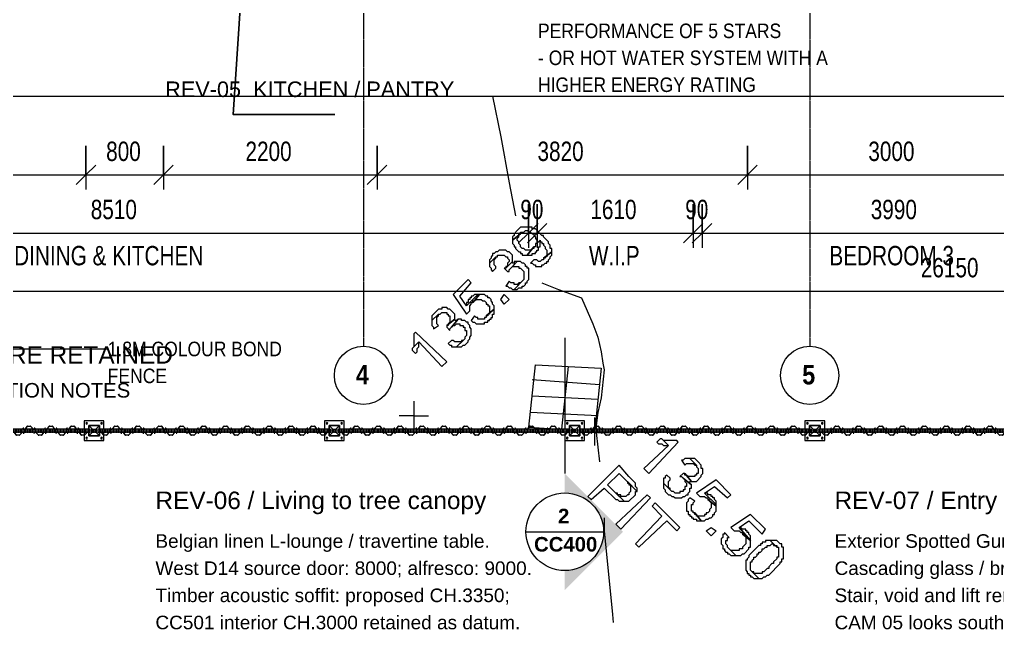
# Model space of a CAD drawing. Header units: millimetres. Extents: x -1971 to 39113, y -25802 to 13528.
# Drawn here: x 13599 to 23679, y -12242 to -5951 of the extents above; entities that cross this region are included whole.
import ezdxf

# ---------------------------------------------------------------- set-up
doc = ezdxf.new("R2010")
doc.units = ezdxf.units.MM
doc.linetypes.add('Boundary', pattern=[16, 10, -3, 0, -3])
doc.linetypes.add('Grid Line', pattern=[22.225, 12.7, -3.175, 3.175, -3.175])
for name, color, linetype, lineweight in [('2 Hoop survey', 8, 'Continuous', 9), ('A-ANNO-DIMS', 211, 'Continuous', 9), ('A-ANNO-DIMS-100', 211, 'Continuous', 9), ('A-FLOR-HRAL', 11, 'Continuous', 9), ('C-BLDG-PADS', 91, 'Continuous', 9), ('C-PROP-LINE', 91, 'Boundary', 70), ('G-ANNO-SYMB', 111, 'Continuous', 9), ('G-ANNO-TEXT', 231, 'Continuous', 9), ('S-GRID', 1, 'Continuous', 9), ('S-GRID-IDEN', 1, 'Continuous', 9), ('默认', 18, 'Continuous', 9)]:
    doc.layers.add(name, color=color, linetype=linetype, lineweight=lineweight)
doc.layers.add('ID_REVISION_MARKUP', color=7, linetype='Continuous', lineweight=25, true_color=0xc83228)
doc.styles.add('Arial_B', font='arialbd.ttf', dxfattribs={"height": 150})
doc.styles.add('Avenir', font='', dxfattribs={"width": 0.9, "height": 150})
doc.styles.add('Avenir_1', font='', dxfattribs={"width": 0.8, "height": 200})
doc.styles.add('Avenir_B', font='', dxfattribs={"width": 0.9, "height": 200})
doc.styles.add('ID_SANS', font='Arial.ttf')
doc.styles.get('Avenir').set_extended_font_data('Avenir')
doc.styles.get('Avenir_1').set_extended_font_data('Avenir')
doc.styles.get('Avenir_B').set_extended_font_data('Avenir', bold=True)
doc.dimstyles.new('OJID-2_0mm_Diagonal_Tick', dxfattribs={"dimscale": 304.8, "dimtxt": 282.499429, "dimasz": 0.656168, "dimexe": 0.492126, "dimexo": 0.0625, "dimgap": 0.164042, "dimtad": 1, "dimdsep": 46, "dimtxsty": 'Avenir_1', "dimblk1": 'OBLIQUE', "dimblk2": 'OBLIQUE', "dimsah": 1, "dimcen": 0.09, "dimdle": 0.492126, "dimazin": 3, "dimtfac": 1, "dimtdec": 4, "dimtix": 1, "dimtmove": 0, "dimatfit": 3, "dimfxl": 0.984252, "dimfxlon": 1, "dimtvp": 1, "dimtolj": 1, "dimarcsym": 2})

# ---------------------------------------------------------------- blocks, each defined once
blk = doc.blocks.new('2 Hoop survey-1260670-Ground Floor')
at = {"layer": '默认', "color": 9}
for p, q in [((67685, 658), (67617, 14)), ((68024, 641), (67962, 43)), ((68007, 471), (67312, 522)), ((67990, 319), (67312, 353)), ((66093, 302), (66093, 13)), ((66093, 150), (65941, 150)), ((66093, 150), (66246, 150)), ((67990, 150), (67296, 184)), ((67956, 133), (67956, 37)), ((67334, 27), (67279, 31)), ((67489, 15), (67335, 27)), ((67518, 13), (67490, 15)), ((67956, 35), (67956, 13)), ((67962, 43), (67959, 13)), ((67973, 43), (67973, 13)), ((67956, -20), (67852, -20)), ((67956, -20), (67942, -19)), ((67956, -19), (67956, -155)), ((67956, -20), (68108, -20)), ((67973, -20), (68007, -324))]:
    blk.add_line(p, q, dxfattribs=at)
at = {"layer": '默认', "color": 9, "flags": 128}
for points in [[(66904, 3447), (66991, 3028), (67075, 2554), (67143, 2215)], [(67414, 1521), (67583, 1453), (67820, 1369), (67939, 1098), (67990, 962), (68024, 810), (68041, 692), (68057, 624), (68024, 336), (67990, 184), (67973, 48), (67973, 44)], [(67279, 32), (67346, 675), (68024, 641)], [(68057, -900), (68057, -1036), (68142, -1899), (68149, -1983)]]:
    blk.add_lwpolyline(points, dxfattribs=at)
for points in [[(67160, 2063), (67126, 2029), (67126, 2012), (67109, 1995), (67109, 1961), (67194, 2029), (67194, 2046), (67228, 2046), (67245, 2063), (67262, 2063), (67279, 2046), (67296, 2046), (67312, 2029), (67329, 2029), (67329, 2012), (67346, 1995), (67346, 1978), (67363, 1961), (67363, 1928), (67397, 1961), (67397, 1945), (67414, 1945), (67414, 1928), (67431, 1928), (67431, 1911), (67448, 1894), (67448, 1877), (67465, 1860), (67465, 1792), (67448, 1792), (67448, 1775), (67431, 1775), (67516, 1843), (67516, 1877), (67499, 1877), (67499, 1911), (67482, 1928), (67482, 1945), (67431, 1995), (67431, 2012), (67414, 2012), (67346, 2080), (67312, 2080), (67312, 2097), (67194, 2097)], [(67109, 1961), (67109, 1928), (67126, 1911), (67126, 1894), (67143, 1894), (67143, 1877), (67177, 1843), (67194, 1843), (67194, 1826), (67211, 1826), (67211, 1809), (67262, 1809), (67329, 1894), (67329, 1877), (67312, 1877), (67296, 1860), (67245, 1860), (67228, 1877), (67211, 1877), (67194, 1894), (67194, 1911), (67177, 1928), (67177, 1945), (67160, 1961), (67160, 1978), (67177, 1995), (67177, 2029), (67194, 2029)], [(67363, 1928), (67346, 1928), (67346, 1894), (67329, 1894), (67262, 1809), (67312, 1809), (67312, 1826), (67346, 1826), (67346, 1843), (67363, 1843), (67363, 1860), (67380, 1860), (67380, 1894), (67397, 1894), (67397, 1961)], [(66906, 1826), (66906, 1809), (66889, 1792), (66889, 1775), (66872, 1758), (66872, 1724), (66940, 1792), (66957, 1792), (66957, 1809), (67025, 1809), (67042, 1792), (67058, 1792), (67058, 1775), (67075, 1758), (67075, 1741), (67058, 1724), (67058, 1691), (67042, 1691), (67042, 1674), (67109, 1741), (67109, 1809), (67075, 1843), (67058, 1843), (67042, 1860), (66974, 1860), (66957, 1843), (66940, 1843), (66923, 1826)], [(67329, 1758), (67296, 1724), (67312, 1724), (67329, 1707), (67346, 1707), (67346, 1691), (67414, 1691), (67414, 1707), (67431, 1707), (67448, 1724), (67465, 1724), (67465, 1741), (67482, 1741), (67482, 1758), (67499, 1775), (67499, 1792), (67516, 1809), (67516, 1843), (67431, 1775), (67431, 1758), (67414, 1758), (67397, 1741), (67380, 1741), (67363, 1758)], [(66872, 1724), (66872, 1691), (66889, 1674), (66889, 1657), (66906, 1640), (66940, 1674), (66940, 1691), (66923, 1707), (66923, 1758), (66940, 1775), (66940, 1792)], [(67025, 1674), (67058, 1640), (67075, 1640), (67075, 1657), (67160, 1741), (67126, 1741), (67126, 1724), (67109, 1724), (67109, 1741), (67042, 1674)], [(67160, 1741), (67109, 1691), (67177, 1691), (67177, 1674), (67194, 1674), (67228, 1640), (67228, 1555), (67126, 1453), (67160, 1453), (67177, 1470), (67211, 1470), (67211, 1487), (67228, 1487), (67245, 1504), (67245, 1521), (67262, 1521), (67262, 1538), (67279, 1555), (67279, 1674), (67262, 1674), (67262, 1691), (67245, 1691), (67245, 1707), (67228, 1724), (67211, 1724), (67194, 1741)], [(66652, 1555), (66500, 1403), (66635, 1200), (66669, 1233), (66669, 1284), (66686, 1301), (66686, 1318), (66703, 1318), (66771, 1403), (66754, 1403), (66635, 1284), (66567, 1386), (66686, 1521)], [(67075, 1538), (67042, 1487), (67058, 1487), (67075, 1470), (67092, 1470), (67109, 1453), (67126, 1453), (67194, 1521), (67177, 1521), (67160, 1504), (67126, 1504), (67126, 1521), (67092, 1521)], [(66669, 1369), (66669, 1352), (66652, 1352), (66652, 1318), (66635, 1318), (66635, 1284), (66754, 1403), (66720, 1403), (66703, 1386), (66686, 1386), (66686, 1369)], [(66771, 1403), (66703, 1318), (66703, 1335), (66720, 1335), (66737, 1352), (66788, 1352), (66804, 1335), (66821, 1335), (66838, 1318), (66838, 1301), (66855, 1301), (66855, 1284), (66872, 1284), (66872, 1200), (66855, 1200), (66855, 1183), (66838, 1183), (66923, 1250), (66923, 1284), (66906, 1301), (66906, 1318), (66889, 1335), (66889, 1352), (66872, 1369), (66855, 1369), (66855, 1386), (66838, 1386), (66821, 1403)], [(67025, 1301), (66991, 1352), (67025, 1403), (67075, 1352)], [(66313, 1216), (66280, 1183), (66280, 1132), (66347, 1200), (66364, 1200), (66381, 1216), (66432, 1216), (66432, 1200), (66449, 1200), (66449, 1183), (66466, 1183), (66466, 1115), (66449, 1098), (66449, 1081), (66432, 1081), (66517, 1149), (66517, 1200), (66466, 1250), (66449, 1250), (66432, 1267), (66381, 1267), (66381, 1250), (66347, 1250)], [(66720, 1183), (66686, 1132), (66703, 1115), (66720, 1115), (66737, 1098), (66821, 1098), (66821, 1115), (66855, 1115), (66855, 1132), (66872, 1132), (66872, 1149), (66889, 1149), (66889, 1166), (66906, 1166), (66906, 1200), (66923, 1200), (66923, 1250), (66838, 1183), (66838, 1166), (66821, 1166), (66821, 1149), (66754, 1149), (66754, 1166), (66737, 1166)], [(66280, 1132), (66280, 1081), (66297, 1064), (66297, 1047), (66347, 1081), (66330, 1098), (66330, 1166), (66347, 1183), (66347, 1200)], [(66432, 1064), (66466, 1030), (66466, 1047), (66483, 1064), (66551, 1149), (66534, 1132), (66517, 1132), (66517, 1149), (66432, 1081)], [(66551, 1149), (66483, 1064), (66500, 1081), (66517, 1081), (66534, 1098), (66567, 1098), (66567, 1081), (66601, 1081), (66601, 1064), (66618, 1064), (66618, 1030), (66635, 1030), (66635, 979), (66618, 962), (66618, 946), (66534, 861), (66584, 861), (66601, 878), (66618, 878), (66652, 912), (66652, 929), (66669, 946), (66669, 962), (66686, 979), (66686, 1047), (66669, 1064), (66669, 1081), (66652, 1098), (66652, 1115), (66635, 1115), (66618, 1132), (66584, 1132), (66584, 1149)], [(66110, 1013), (66093, 996), (66093, 861), (66144, 912), (66381, 658), (66432, 708)], [(66093, 861), (66076, 844), (66076, 827), (66110, 793), (66127, 810), (66127, 844), (66144, 861), (66144, 912)], [(66483, 929), (66449, 895), (66466, 878), (66483, 878), (66483, 861), (66534, 861), (66601, 929), (66584, 929), (66584, 912), (66517, 912), (66500, 929)], [(68667, -104), (68650, -87), (68633, -87), (68599, -121), (68616, -138), (68650, -138), (68667, -155), (68718, -155)], [(68819, -121), (68803, -104), (68667, -104), (68718, -155), (68464, -392), (68515, -443)], [(68938, -291), (68887, -291), (68870, -307), (68853, -307), (68887, -358), (68904, -341), (68972, -341), (68989, -358), (69006, -358)], [(69023, -324), (68989, -291), (68938, -291), (69006, -358), (69006, -375), (69023, -392), (69023, -443), (69006, -443), (69006, -460), (68989, -460), (68989, -477), (68921, -477), (68904, -460), (68887, -460), (68887, -443), (68955, -528), (69006, -528), (69056, -477), (69056, -460), (69073, -443), (69073, -392), (69056, -392), (69056, -358)], [(68311, -477), (68210, -358), (67888, -680), (67922, -714), (68057, -595), (68176, -714), (68193, -714), (68210, -731), (68261, -731), (68091, -561), (68210, -443), (68396, -629), (68396, -595), (68379, -578), (68379, -545)], [(68735, -494), (68701, -460), (68684, -477), (68684, -494), (68667, -494), (68667, -545), (68735, -612), (68735, -595), (68718, -595), (68718, -528), (68735, -511)], [(68955, -561), (68870, -494), (68887, -511), (68887, -528), (68904, -545), (68904, -578), (68887, -578), (68887, -612), (68870, -612), (68870, -629), (68836, -629), (68836, -646), (68786, -646), (68769, -629), (68752, -629), (68667, -545), (68667, -595), (68684, -612), (68684, -629), (68718, -663), (68735, -663), (68752, -680), (68769, -680), (68786, -697), (68853, -697), (68870, -680), (68887, -680), (68904, -663), (68921, -663), (68921, -646), (68938, -629), (68938, -595), (68955, -595)], [(68870, -443), (68836, -477), (68853, -477), (68870, -494), (68955, -561), (68938, -545), (68938, -528), (68955, -528), (68887, -443)], [(68396, -629), (68295, -528), (68295, -545), (68311, -545), (68311, -561), (68328, -561), (68328, -629), (68311, -646), (68311, -663), (68295, -663), (68278, -680), (68227, -680), (68227, -663), (68193, -663), (68193, -646), (68176, -646), (68261, -731), (68311, -731), (68379, -663), (68379, -629)], [(69361, -663), (69209, -511), (69006, -646), (69040, -680), (69090, -680), (69107, -697), (69124, -697), (69124, -714), (69209, -782), (69209, -765), (69090, -646), (69192, -578), (69327, -697)], [(68176, -968), (68498, -663), (68532, -697), (68227, -1019)], [(68989, -731), (68938, -697), (68921, -714), (68921, -731), (68904, -748), (68904, -832), (68921, -832), (68921, -866), (68938, -866), (68938, -883), (68955, -883), (68955, -900), (68972, -900), (68972, -917), (69006, -917), (69006, -934), (69056, -934), (68989, -849), (68972, -849), (68972, -832), (68955, -832), (68955, -765), (68972, -765), (68972, -748)], [(69175, -680), (69158, -680), (69158, -663), (69124, -663), (69124, -646), (69090, -646), (69209, -765), (69209, -731), (69192, -714), (69192, -697), (69175, -697)], [(68836, -1002), (68582, -748), (68549, -782), (68650, -883), (68379, -1171), (68413, -1205), (68701, -934), (68803, -1036)], [(69209, -782), (69124, -714), (69141, -714), (69141, -731), (69158, -748), (69158, -799), (69141, -815), (69141, -832), (69124, -849), (69107, -849), (69107, -866), (69090, -866), (69090, -883), (69006, -883), (69006, -866), (68989, -866), (68989, -849), (69056, -934), (69090, -934), (69107, -917), (69124, -917), (69141, -900), (69158, -900), (69175, -883), (69175, -866), (69192, -866), (69192, -849), (69209, -832)], [(69717, -1019), (69564, -866), (69361, -1002), (69395, -1036), (69446, -1036), (69463, -1053), (69480, -1053), (69480, -1069), (69564, -1137), (69446, -1002), (69548, -934), (69683, -1069)], [(69107, -1036), (69158, -1002), (69209, -1036), (69158, -1086)], [(69531, -1053), (69531, -1036), (69514, -1036), (69514, -1019), (69480, -1019), (69463, -1002), (69446, -1002), (69564, -1137), (69564, -1086), (69548, -1069), (69548, -1053)], [(69344, -1103), (69294, -1053), (69294, -1069), (69277, -1069), (69277, -1103), (69260, -1120), (69260, -1171), (69277, -1188), (69277, -1222), (69294, -1222), (69294, -1239), (69310, -1256), (69327, -1256), (69327, -1273), (69344, -1273), (69361, -1290), (69412, -1290), (69327, -1205), (69327, -1188), (69310, -1171), (69310, -1137), (69327, -1137), (69327, -1103)], [(69564, -1137), (69480, -1069), (69497, -1069), (69497, -1086), (69514, -1086), (69514, -1171), (69480, -1205), (69480, -1222), (69446, -1222), (69446, -1239), (69361, -1239), (69412, -1290), (69463, -1290), (69480, -1273), (69497, -1273), (69548, -1222), (69548, -1205), (69564, -1205)], [(69768, -1137), (69717, -1137), (69717, -1154), (69683, -1154), (69683, -1171), (69666, -1171), (69666, -1188), (69649, -1188), (69548, -1290), (69548, -1306), (69531, -1323), (69531, -1340), (69514, -1340), (69514, -1442), (69531, -1459), (69531, -1476), (69548, -1476), (69548, -1493), (69564, -1493), (69564, -1510), (69581, -1510), (69598, -1527), (69649, -1527), (69564, -1442), (69564, -1357), (69581, -1357), (69581, -1340), (69598, -1323), (69598, -1306), (69615, -1306), (69632, -1290), (69632, -1273), (69649, -1273), (69649, -1256), (69666, -1256), (69683, -1239), (69683, -1222), (69700, -1222), (69717, -1205), (69734, -1205), (69734, -1188), (69768, -1188), (69785, -1171), (69802, -1171), (69802, -1188), (69835, -1188), (69835, -1205)], [(69869, -1171), (69835, -1137), (69768, -1137), (69835, -1205), (69852, -1205), (69852, -1306), (69835, -1306), (69835, -1323), (69802, -1357), (69802, -1374), (69785, -1374), (69751, -1408), (69751, -1425), (69734, -1425), (69700, -1459), (69683, -1459), (69683, -1476), (69598, -1476), (69598, -1459), (69581, -1459), (69649, -1527), (69683, -1527), (69700, -1510), (69717, -1510), (69734, -1493), (69751, -1493), (69869, -1374), (69869, -1357), (69886, -1357), (69886, -1323), (69903, -1323), (69903, -1205), (69886, -1205), (69886, -1171)]]:
    blk.add_lwpolyline(points, close=True, dxfattribs=at)
blk = doc.blocks.new('栏杆扶手 - Right Side-V6-Ground Floor')
at = {"layer": 'A-FLOR-HRAL'}
for p, q in [((-14, 15), (15, 41)), ((14, 41), (-14, 16)), ((6, 54), (7, 54)), ((15, 58), (15, 43)), ((16, 43), (16, 58)), ((15, -41), (-14, -15)), ((-14, -16), (14, -41)), ((7, -54), (6, -54)), ((15, -43), (15, -58)), ((16, -58), (16, -43))]:
    blk.add_line(p, q, dxfattribs=at)
for centre, radius, start, end in [((-12, 13), 3.97, 129.2157, 193.4871), ((-65, 0), 50.2, 346.5129, 13.4871), ((-12, 13), 3.17, 129.2157, 193.4871), ((-65, 0), 51, 346.5129, 13.4871), ((10, 58), 5.65, 360, 225.2595), ((10, 58), 4.86, 0, 225.3019), ((13, 43), 2.38, 311.8471, 0), ((13, 43), 3.17, 311.8458, 0), ((-12, -13), 3.97, 166.5129, 230.7843), ((-12, -13), 3.18, 166.5129, 230.7843), ((10, -58), 4.86, 134.6981, 0), ((10, -58), 5.65, 134.7405, 360), ((13, -43), 2.38, 0, 48.1529), ((13, -43), 3.17, 0, 48.1542)]:
    blk.add_arc(centre, radius, start, end, dxfattribs=at)
blk = doc.blocks.new('栏杆扶手 - Left Side-1798714-Ground Floor')
at = {"layer": 'A-FLOR-HRAL'}
for p, q in [((-16, 58), (-16, 43)), ((-15, 43), (-15, 58)), ((-15, 41), (14, 15)), ((14, 16), (-14, 41)), ((-7, 54), (-6, 54)), ((-16, -43), (-16, -58)), ((14, -15), (-15, -41)), ((-15, -58), (-15, -43)), ((-14, -41), (14, -16)), ((-6, -54), (-7, -54))]:
    blk.add_line(p, q, dxfattribs=at)
for centre, radius, start, end in [((-10, 58), 5.65, 314.7405, 180), ((-13, 43), 3.17, 180, 228.1542), ((-10, 58), 4.86, 314.6981, 180), ((-13, 43), 2.38, 180, 228.1529), ((12, 13), 3.97, 346.5129, 50.7843), ((12, 13), 3.18, 346.5129, 50.7843), ((65, 0), 51, 166.5129, 193.4871), ((65, 0), 50.2, 166.5129, 193.4871), ((-13, -43), 3.17, 131.8458, 180), ((-10, -58), 5.65, 180, 45.2595), ((-13, -43), 2.38, 131.8471, 180), ((-10, -58), 4.86, 180, 45.3019), ((12, -13), 3.17, 309.2157, 13.4871), ((12, -13), 3.97, 309.2157, 13.4871)]:
    blk.add_arc(centre, radius, start, end, dxfattribs=at)
blk = doc.blocks.new('栏杆扶手 - Right Side-V7-Ground Floor')
at = {"layer": 'A-FLOR-HRAL'}
for p, q in [((-14, 15), (15, 41)), ((14, 41), (-14, 16)), ((6, 54), (7, 54)), ((15, 58), (15, 43)), ((16, 43), (16, 58)), ((15, -41), (-14, -15)), ((-14, -16), (14, -41)), ((7, -54), (6, -54)), ((15, -43), (15, -58)), ((16, -58), (16, -43))]:
    blk.add_line(p, q, dxfattribs=at)
for centre, radius, start, end in [((-12, 13), 3.97, 129.2157, 193.4871), ((-65, 0), 50.2, 346.5129, 13.4871), ((-12, 13), 3.17, 129.2157, 193.4871), ((-65, 0), 51, 346.5129, 13.4871), ((10, 58), 5.65, 360, 225.2595), ((10, 58), 4.86, 0, 225.3019), ((13, 43), 2.38, 311.8471, 0), ((13, 43), 3.17, 311.8458, 0), ((-12, -13), 3.97, 166.5129, 230.7843), ((-12, -13), 3.18, 166.5129, 230.7843), ((10, -58), 4.86, 134.6981, 205.1049), ((10, -58), 5.65, 134.7405, 205.1341), ((13, -43), 2.38, 0, 48.1529), ((13, -43), 3.17, 0, 48.1542), ((10, -58), 4.86, 331.8373, 0), ((10, -58), 5.65, 345.9213, 360)]:
    blk.add_arc(centre, radius, start, end, dxfattribs=at)
blk = doc.blocks.new('栏杆扶手 - Surface-Mounted Center-1798717-Ground Floor')
at = {"layer": 'A-FLOR-HRAL'}
for p, q in [((-15.875, 101.6), (-101.6, 101.6)), ((-101.6, 101.6), (-101.6, -101.6)), ((101.6, 101.6), (15.875, 101.6)), ((101.6, -101.6), (101.6, 101.6)), ((-53.975, 53.975), (53.975, 53.975)), ((-53.975, 53.975), (-12.7, 12.7)), ((-53.975, -53.975), (-53.975, 53.975)), ((53.975, 53.975), (-53.975, 53.975)), ((-53.975, 53.975), (-53.975, -53.975)), ((12.7, 12.7), (-12.7, 12.7)), ((-12.7, 12.7), (-12.7, -12.7)), ((12.7, 12.7), (53.975, 53.975)), ((12.7, -12.7), (12.7, 12.7)), ((53.975, 53.975), (53.975, -53.975)), ((53.975, -53.975), (53.975, 53.975)), ((-53.975, -53.975), (-12.7, -12.7)), ((-15.875, -53.975), (-53.975, -53.975)), ((-53.975, -53.975), (-15.875, -53.975)), ((-12.7, -12.7), (12.7, -12.7)), ((53.975, -53.975), (12.7, -12.7)), ((53.975, -53.975), (15.875, -53.975)), ((15.875, -53.975), (53.975, -53.975)), ((-101.6, -101.6), (-15.875, -101.6)), ((15.875, -101.6), (101.6, -101.6))]:
    blk.add_line(p, q, dxfattribs=at)
for centre, start, end in [((-76.2, 76.2), 0, 180), ((-76.2, 76.2), 180, 0), ((76.2, 76.2), 0, 180), ((76.2, 76.2), 180, 0), ((-76.2, -76.2), 0, 180), ((-76.2, -76.2), 180, 0), ((76.2, -76.2), 0, 180), ((76.2, -76.2), 180, 0)]:
    blk.add_arc(centre, 8.731, start, end, dxfattribs=at)
blk = doc.blocks.new('栏杆扶手 - Right Side-V8-Ground Floor')
at = {"layer": 'A-FLOR-HRAL'}
for p, q in [((-14, 15), (15, 41)), ((14, 41), (-14, 16)), ((6, 54), (7, 54)), ((15, 58), (15, 43)), ((16, 43), (16, 58)), ((15, -41), (-14, -15)), ((-14, -16), (14, -41)), ((7, -54), (6, -54)), ((15, -43), (15, -58)), ((16, -58), (16, -43))]:
    blk.add_line(p, q, dxfattribs=at)
for centre, radius, start, end in [((-12, 13), 3.97, 129.2157, 193.4871), ((-65, 0), 50.2, 346.5129, 13.4871), ((-12, 13), 3.17, 129.2157, 193.4871), ((-65, 0), 51, 346.5129, 13.4871), ((10, 58), 5.65, 154.8659, 225.2595), ((10, 58), 4.86, 154.8951, 225.3019), ((13, 43), 2.38, 311.8471, 0), ((10, 58), 4.86, 0, 28.1627), ((13, 43), 3.17, 311.8458, 0), ((10, 58), 5.65, 360, 14.0787), ((-12, -13), 3.97, 166.5129, 230.7843), ((-12, -13), 3.18, 166.5129, 230.7843), ((10, -58), 4.86, 134.6981, 0), ((10, -58), 5.65, 134.7405, 360), ((13, -43), 2.38, 0, 48.1529), ((13, -43), 3.17, 0, 48.1542)]:
    blk.add_arc(centre, radius, start, end, dxfattribs=at)
blk = doc.blocks.new('栏杆扶手 - 栏杆扶手-2236474-Ground Floor')
at = {"layer": 'A-FLOR-HRAL'}
for p, q in [((14314, -10176), (12324, -10176)), ((16790, -10176), (14413, -10176)), ((19267, -10176), (16890, -10176)), ((19376, -10176), (19366, -10176)), ((19376, -10208), (19376, -10176)), ((19451, -10176), (19376, -10176)), ((19451, -10208), (19451, -10176)), ((19524, -10176), (19451, -10176)), ((19524, -10208), (19524, -10176)), ((21743, -10176), (19524, -10176)), ((24219, -10176), (21837, -10176)), ((14314, -10208), (12324, -10208)), ((16790, -10208), (14413, -10208)), ((19267, -10208), (16890, -10208)), ((19376, -10208), (19366, -10208)), ((19451, -10208), (19376, -10208)), ((19524, -10208), (19451, -10208)), ((21743, -10208), (19524, -10208)), ((24219, -10208), (21837, -10208))]:
    blk.add_line(p, q, dxfattribs=at)
at = {"rotation": 89.99999999999982}
for name, p in [('栏杆扶手 - Left Side-1798714-Ground Floor', (13697, -10160)), ('栏杆扶手 - Left Side-1798714-Ground Floor', (13922, -10160)), ('栏杆扶手 - Left Side-1798714-Ground Floor', (14147, -10160)), ('栏杆扶手 - Surface-Mounted Center-1798717-Ground Floor', (14368, -10192)), ('栏杆扶手 - Left Side-1798714-Ground Floor', (14595, -10160)), ('栏杆扶手 - Left Side-1798714-Ground Floor', (14821, -10160)), ('栏杆扶手 - Left Side-1798714-Ground Floor', (15046, -10160)), ('栏杆扶手 - Left Side-1798714-Ground Floor', (15271, -10160)), ('栏杆扶手 - Left Side-1798714-Ground Floor', (15497, -10160)), ('栏杆扶手 - Left Side-1798714-Ground Floor', (15722, -10160)), ('栏杆扶手 - Left Side-1798714-Ground Floor', (15948, -10160)), ('栏杆扶手 - Left Side-1798714-Ground Floor', (16173, -10160)), ('栏杆扶手 - Left Side-1798714-Ground Floor', (16398, -10160)), ('栏杆扶手 - Left Side-1798714-Ground Floor', (16624, -10160)), ('栏杆扶手 - Surface-Mounted Center-1798717-Ground Floor', (16844, -10192)), ('栏杆扶手 - Left Side-1798714-Ground Floor', (17071, -10160)), ('栏杆扶手 - Left Side-1798714-Ground Floor', (17297, -10160)), ('栏杆扶手 - Left Side-1798714-Ground Floor', (17522, -10160)), ('栏杆扶手 - Left Side-1798714-Ground Floor', (17748, -10160)), ('栏杆扶手 - Left Side-1798714-Ground Floor', (17973, -10160)), ('栏杆扶手 - Left Side-1798714-Ground Floor', (18198, -10160)), ('栏杆扶手 - Left Side-1798714-Ground Floor', (18424, -10160)), ('栏杆扶手 - Left Side-1798714-Ground Floor', (18649, -10160)), ('栏杆扶手 - Left Side-1798714-Ground Floor', (18875, -10160)), ('栏杆扶手 - Left Side-1798714-Ground Floor', (19100, -10160)), ('栏杆扶手 - Surface-Mounted Center-1798717-Ground Floor', (19321, -10192)), ('栏杆扶手 - Left Side-1798714-Ground Floor', (19548, -10160)), ('栏杆扶手 - Left Side-1798714-Ground Floor', (19773, -10160)), ('栏杆扶手 - Left Side-1798714-Ground Floor', (19999, -10160)), ('栏杆扶手 - Left Side-1798714-Ground Floor', (20224, -10160)), ('栏杆扶手 - Left Side-1798714-Ground Floor', (20449, -10160)), ('栏杆扶手 - Left Side-1798714-Ground Floor', (20675, -10160)), ('栏杆扶手 - Left Side-1798714-Ground Floor', (20900, -10160)), ('栏杆扶手 - Left Side-1798714-Ground Floor', (21126, -10160)), ('栏杆扶手 - Left Side-1798714-Ground Floor', (21351, -10160)), ('栏杆扶手 - Left Side-1798714-Ground Floor', (21576, -10160)), ('栏杆扶手 - Surface-Mounted Center-1798717-Ground Floor', (21797, -10192)), ('栏杆扶手 - Left Side-1798714-Ground Floor', (22024, -10160)), ('栏杆扶手 - Left Side-1798714-Ground Floor', (22249, -10160)), ('栏杆扶手 - Left Side-1798714-Ground Floor', (22475, -10160)), ('栏杆扶手 - Left Side-1798714-Ground Floor', (22700, -10160)), ('栏杆扶手 - Left Side-1798714-Ground Floor', (22926, -10160)), ('栏杆扶手 - Left Side-1798714-Ground Floor', (23151, -10160)), ('栏杆扶手 - Left Side-1798714-Ground Floor', (23376, -10160)), ('栏杆扶手 - Left Side-1798714-Ground Floor', (23602, -10160)), ('栏杆扶手 - Right Side-V6-Ground Floor', (13584, -10223)), ('栏杆扶手 - Right Side-V6-Ground Floor', (13809, -10223)), ('栏杆扶手 - Right Side-V6-Ground Floor', (14035, -10223)), ('栏杆扶手 - Right Side-V7-Ground Floor', (14254, -10223)), ('栏杆扶手 - Right Side-V8-Ground Floor', (14482, -10223)), ('栏杆扶手 - Right Side-V6-Ground Floor', (14708, -10223)), ('栏杆扶手 - Right Side-V6-Ground Floor', (14933, -10223)), ('栏杆扶手 - Right Side-V6-Ground Floor', (15159, -10223)), ('栏杆扶手 - Right Side-V6-Ground Floor', (15384, -10223)), ('栏杆扶手 - Right Side-V6-Ground Floor', (15609, -10223)), ('栏杆扶手 - Right Side-V6-Ground Floor', (15835, -10223)), ('栏杆扶手 - Right Side-V6-Ground Floor', (16060, -10223)), ('栏杆扶手 - Right Side-V6-Ground Floor', (16286, -10223)), ('栏杆扶手 - Right Side-V6-Ground Floor', (16511, -10223)), ('栏杆扶手 - Right Side-V7-Ground Floor', (16730, -10223)), ('栏杆扶手 - Right Side-V8-Ground Floor', (16959, -10223)), ('栏杆扶手 - Right Side-V6-Ground Floor', (17184, -10223)), ('栏杆扶手 - Right Side-V6-Ground Floor', (17410, -10223)), ('栏杆扶手 - Right Side-V6-Ground Floor', (17635, -10223)), ('栏杆扶手 - Right Side-V6-Ground Floor', (17860, -10223)), ('栏杆扶手 - Right Side-V6-Ground Floor', (18086, -10223)), ('栏杆扶手 - Right Side-V6-Ground Floor', (18311, -10223)), ('栏杆扶手 - Right Side-V6-Ground Floor', (18537, -10223)), ('栏杆扶手 - Right Side-V6-Ground Floor', (18762, -10223)), ('栏杆扶手 - Right Side-V6-Ground Floor', (18987, -10223)), ('栏杆扶手 - Right Side-V7-Ground Floor', (19206, -10223)), ('栏杆扶手 - Right Side-V8-Ground Floor', (19435, -10223)), ('栏杆扶手 - Right Side-V6-Ground Floor', (19660, -10223)), ('栏杆扶手 - Right Side-V6-Ground Floor', (19886, -10223)), ('栏杆扶手 - Right Side-V6-Ground Floor', (20111, -10223)), ('栏杆扶手 - Right Side-V6-Ground Floor', (20337, -10223)), ('栏杆扶手 - Right Side-V6-Ground Floor', (20562, -10223)), ('栏杆扶手 - Right Side-V6-Ground Floor', (20787, -10223)), ('栏杆扶手 - Right Side-V6-Ground Floor', (21013, -10223)), ('栏杆扶手 - Right Side-V6-Ground Floor', (21238, -10223)), ('栏杆扶手 - Right Side-V6-Ground Floor', (21464, -10223)), ('栏杆扶手 - Right Side-V7-Ground Floor', (21683, -10223)), ('栏杆扶手 - Right Side-V8-Ground Floor', (21911, -10223)), ('栏杆扶手 - Right Side-V6-Ground Floor', (22137, -10223)), ('栏杆扶手 - Right Side-V6-Ground Floor', (22362, -10223)), ('栏杆扶手 - Right Side-V6-Ground Floor', (22588, -10223)), ('栏杆扶手 - Right Side-V6-Ground Floor', (22813, -10223)), ('栏杆扶手 - Right Side-V6-Ground Floor', (23038, -10223)), ('栏杆扶手 - Right Side-V6-Ground Floor', (23264, -10223)), ('栏杆扶手 - Right Side-V6-Ground Floor', (23489, -10223)), ('栏杆扶手 - Right Side-V6-Ground Floor', (23715, -10223))]:
    blk.add_blockref(name, p, dxfattribs=at)
blk = doc.blocks.new('Family - ___-1140397-Ground Floor')
at = {"layer": 'C-PROP-LINE'}
blk.add_line((-1971, -10192), (39038, -10192), dxfattribs=at)
blk = doc.blocks.new('轴网 - Annotation - Grid Head _Circle 6mm_-283740-Ground Floor')
at = {"layer": 'S-GRID-IDEN'}
blk.add_circle((0, 0), 3, dxfattribs=at)
blk = doc.blocks.new('DIMBLOCK2-Ground Floor')
at = {"layer": 'A-ANNO-DIMS-100'}
for p, q in [((10134, -8454), (10134, -8904)), ((10134, -8754), (10134, -8454)), ((36284, -8454), (36284, -8904)), ((36284, -8754), (36284, -8454)), ((10134, -8754), (36434, -8754))]:
    blk.add_line(p, q, dxfattribs=at)
at = {"layer": 'A-ANNO-DIMS-100', "lineweight": 25}
for p, q in [((10134, -8754), (10234, -8654)), ((36284, -8754), (36384, -8654)), ((10134, -8754), (10034, -8854)), ((36284, -8754), (36184, -8854))]:
    blk.add_line(p, q, dxfattribs=at)
at = {"layer": 'A-ANNO-DIMS-100', "color": 0, "insert": (22889, -8410), "char_height": 200, "width": 768.4, "attachment_point": 1, "line_spacing_factor": 1.129998, "style": 'Avenir_1'}
blk.add_mtext('26150', dxfattribs=at)
blk = doc.blocks.new('_Oblique')
at = {"color": 0, "linetype": 'ByBlock', "lineweight": -2}
blk.add_line((-0.5, -0.5), (0.5, 0.5), dxfattribs=at)
blk = doc.blocks.new('DIMBLOCK38-Ground Floor')
at = {"layer": 'A-ANNO-DIMS-100'}
for p, q in [((11284, -7254), (11284, -7704)), ((11284, -7554), (11284, -7254)), ((14284, -7254), (14284, -7704)), ((14284, -7554), (14284, -7254)), ((11284, -7554), (14284, -7554))]:
    blk.add_line(p, q, dxfattribs=at)
at = {"layer": 'A-ANNO-DIMS-100', "lineweight": 25}
for p, q in [((11284, -7554), (11384, -7454)), ((14284, -7554), (14384, -7454)), ((11284, -7554), (11184, -7654)), ((14284, -7554), (14184, -7654))]:
    blk.add_line(p, q, dxfattribs=at)
at = {"layer": 'A-ANNO-DIMS-100', "color": 0, "insert": (12528, -7210), "char_height": 200, "width": 614.72, "attachment_point": 1, "line_spacing_factor": 1.129998, "style": 'Avenir_1'}
blk.add_mtext('3000', dxfattribs=at)
blk = doc.blocks.new('DIMBLOCK39-Ground Floor')
at = {"layer": 'A-ANNO-DIMS-100'}
for p, q in [((14284, -7254), (14284, -7704)), ((14284, -7554), (14284, -7254)), ((15084, -7254), (15084, -7704)), ((15084, -7554), (15084, -7254)), ((14284, -7554), (15084, -7554))]:
    blk.add_line(p, q, dxfattribs=at)
at = {"layer": 'A-ANNO-DIMS-100', "lineweight": 25}
for p, q in [((14284, -7554), (14384, -7454)), ((15084, -7554), (15184, -7454)), ((14284, -7554), (14184, -7654)), ((15084, -7554), (14984, -7654))]:
    blk.add_line(p, q, dxfattribs=at)
at = {"layer": 'A-ANNO-DIMS-100', "color": 0, "insert": (14492, -7210), "char_height": 200, "width": 461.04, "attachment_point": 1, "line_spacing_factor": 1.129998, "style": 'Avenir_1'}
blk.add_mtext('800', dxfattribs=at)
blk = doc.blocks.new('DIMBLOCK40-Ground Floor')
at = {"layer": 'A-ANNO-DIMS-100'}
for p, q in [((15084, -7254), (15084, -7704)), ((15084, -7554), (15084, -7254)), ((17284, -7254), (17284, -7704)), ((17284, -7554), (17284, -7254)), ((15084, -7554), (17284, -7554))]:
    blk.add_line(p, q, dxfattribs=at)
at = {"layer": 'A-ANNO-DIMS-100', "lineweight": 25}
for p, q in [((15084, -7554), (15184, -7454)), ((17284, -7554), (17384, -7454)), ((15084, -7554), (14984, -7654)), ((17284, -7554), (17184, -7654))]:
    blk.add_line(p, q, dxfattribs=at)
at = {"layer": 'A-ANNO-DIMS-100', "color": 0, "insert": (15928, -7210), "char_height": 200, "width": 614.72, "attachment_point": 1, "line_spacing_factor": 1.129998, "style": 'Avenir_1'}
blk.add_mtext('2200', dxfattribs=at)
blk = doc.blocks.new('DIMBLOCK41-Ground Floor')
at = {"layer": 'A-ANNO-DIMS-100'}
for p, q in [((17284, -7254), (17284, -7704)), ((17284, -7554), (17284, -7254)), ((21104, -7254), (21104, -7704)), ((21104, -7554), (21104, -7254)), ((17284, -7554), (21104, -7554))]:
    blk.add_line(p, q, dxfattribs=at)
at = {"layer": 'A-ANNO-DIMS-100', "lineweight": 25}
for p, q in [((17284, -7554), (17384, -7454)), ((21104, -7554), (21204, -7454)), ((17284, -7554), (17184, -7654)), ((21104, -7554), (21004, -7654))]:
    blk.add_line(p, q, dxfattribs=at)
at = {"layer": 'A-ANNO-DIMS-100', "color": 0, "insert": (18938, -7210), "char_height": 200, "width": 614.72, "attachment_point": 1, "line_spacing_factor": 1.129998, "style": 'Avenir_1'}
blk.add_mtext('3820', dxfattribs=at)
blk = doc.blocks.new('DIMBLOCK42-Ground Floor')
at = {"layer": 'A-ANNO-DIMS-100'}
for p, q in [((21104, -7254), (21104, -7704)), ((21104, -7554), (21104, -7254)), ((24104, -7254), (24104, -7704)), ((24104, -7554), (24104, -7254)), ((21104, -7554), (24104, -7554))]:
    blk.add_line(p, q, dxfattribs=at)
at = {"layer": 'A-ANNO-DIMS-100', "lineweight": 25}
for p, q in [((21104, -7554), (21204, -7454)), ((24104, -7554), (24204, -7454)), ((21104, -7554), (21004, -7654)), ((24104, -7554), (24004, -7654))]:
    blk.add_line(p, q, dxfattribs=at)
at = {"layer": 'A-ANNO-DIMS-100', "color": 0, "insert": (22348, -7210), "char_height": 200, "width": 614.72, "attachment_point": 1, "line_spacing_factor": 1.129998, "style": 'Avenir_1'}
blk.add_mtext('3000', dxfattribs=at)
blk = doc.blocks.new('剖面 - Filled-602395-Ground Floor')
at = {"layer": 'G-ANNO-SYMB'}
h = blk.add_hatch(color=256, dxfattribs=at)
edge = h.paths.add_edge_path()
edge.add_line((-12, 0), (-6.01, 5.99))
edge.add_line((-6.01, 5.99), (-6.01, 4))
edge.add_arc((-6, 0), 4, 90.1453, 180)
edge.add_line((-10, 0), (-12, 0))
h = blk.add_hatch(color=256, dxfattribs=at)
edge = h.paths.add_edge_path()
edge.add_line((0, 0), (-2.02, 0))
edge.add_arc((-6.02, 0), 4, 0, 89.8547)
edge.add_line((-6.01, 4), (-6.01, 6.01))
edge.add_line((-6.01, 6.01), (0, 0))
for start, end in [(360, 180), (180, 360)]:
    blk.add_arc((-6, 0), 4, start, end, dxfattribs=at)
blk = doc.blocks.new('DIMBLOCK67-Ground Floor')
at = {"layer": 'A-ANNO-DIMS-100'}
for p, q in [((10334, -7854), (10334, -8304)), ((10334, -8154), (10334, -7854)), ((18844, -7854), (18844, -8304)), ((18844, -8154), (18844, -7854)), ((10334, -8154), (18844, -8154))]:
    blk.add_line(p, q, dxfattribs=at)
at = {"layer": 'A-ANNO-DIMS-100', "lineweight": 25}
for p, q in [((10334, -8154), (10434, -8054)), ((18844, -8154), (18944, -8054)), ((10334, -8154), (10234, -8254)), ((18844, -8154), (18744, -8254))]:
    blk.add_line(p, q, dxfattribs=at)
at = {"layer": 'A-ANNO-DIMS-100', "color": 0, "char_height": 200, "attachment_point": 1, "line_spacing_factor": 1.129998, "style": 'Avenir_1'}
for s, insert, width in [('8510', (14333, -7810), 614.72), ('DINING & KITCHEN', (13544, -8286), 2508.59)]:
    blk.add_mtext(s, dxfattribs=dict(at, insert=insert, width=width))
blk = doc.blocks.new('DIMBLOCK68-Ground Floor')
at = {"layer": 'A-ANNO-DIMS-100'}
for p, q in [((18844, -7854), (18844, -8304)), ((18844, -8154), (18844, -7854)), ((18934, -7854), (18934, -8304)), ((18934, -8154), (18934, -7854)), ((18844, -8154), (18934, -8154))]:
    blk.add_line(p, q, dxfattribs=at)
at = {"layer": 'A-ANNO-DIMS-100', "lineweight": 25}
for p, q in [((18844, -8154), (18944, -8054)), ((18934, -8154), (19034, -8054)), ((18844, -8154), (18744, -8254)), ((18934, -8154), (18834, -8254))]:
    blk.add_line(p, q, dxfattribs=at)
at = {"layer": 'A-ANNO-DIMS-100', "color": 0, "insert": (18761, -7810), "char_height": 200, "width": 307.36, "attachment_point": 1, "line_spacing_factor": 1.129998, "style": 'Avenir_1'}
blk.add_mtext('90', dxfattribs=at)
blk = doc.blocks.new('DIMBLOCK69-Ground Floor')
at = {"layer": 'A-ANNO-DIMS-100'}
for p, q in [((18934, -7854), (18934, -8304)), ((18934, -8154), (18934, -7854)), ((20544, -7854), (20544, -8304)), ((20544, -8154), (20544, -7854)), ((18934, -8154), (20544, -8154))]:
    blk.add_line(p, q, dxfattribs=at)
at = {"layer": 'A-ANNO-DIMS-100', "lineweight": 25}
for p, q in [((18934, -8154), (19034, -8054)), ((20544, -8154), (20644, -8054)), ((18934, -8154), (18834, -8254)), ((20544, -8154), (20444, -8254))]:
    blk.add_line(p, q, dxfattribs=at)
at = {"layer": 'A-ANNO-DIMS-100', "color": 0, "char_height": 200, "attachment_point": 1, "line_spacing_factor": 1.129998, "style": 'Avenir_1'}
for s, insert, width in [('1610', (19483, -7810), 614.72), ('W.I.P', (19468, -8286), 650.88)]:
    blk.add_mtext(s, dxfattribs=dict(at, insert=insert, width=width))
blk = doc.blocks.new('DIMBLOCK70-Ground Floor')
at = {"layer": 'A-ANNO-DIMS-100'}
for p, q in [((20544, -7854), (20544, -8304)), ((20544, -8154), (20544, -7854)), ((20634, -7854), (20634, -8304)), ((20634, -8154), (20634, -7854)), ((20544, -8154), (20634, -8154))]:
    blk.add_line(p, q, dxfattribs=at)
at = {"layer": 'A-ANNO-DIMS-100', "lineweight": 25}
for p, q in [((20544, -8154), (20644, -8054)), ((20634, -8154), (20734, -8054)), ((20544, -8154), (20444, -8254)), ((20634, -8154), (20534, -8254))]:
    blk.add_line(p, q, dxfattribs=at)
at = {"layer": 'A-ANNO-DIMS-100', "color": 0, "insert": (20461, -7810), "char_height": 200, "width": 307.36, "attachment_point": 1, "line_spacing_factor": 1.129998, "style": 'Avenir_1'}
blk.add_mtext('90', dxfattribs=at)
blk = doc.blocks.new('DIMBLOCK71-Ground Floor')
at = {"layer": 'A-ANNO-DIMS-100'}
for p, q in [((20634, -7854), (20634, -8304)), ((20634, -8154), (20634, -7854)), ((24624, -7854), (24624, -8304)), ((24624, -8154), (24624, -7854)), ((20634, -8154), (24624, -8154))]:
    blk.add_line(p, q, dxfattribs=at)
at = {"layer": 'A-ANNO-DIMS-100', "lineweight": 25}
for p, q in [((20634, -8154), (20734, -8054)), ((24624, -8154), (24724, -8054)), ((20634, -8154), (20534, -8254)), ((24624, -8154), (24524, -8254))]:
    blk.add_line(p, q, dxfattribs=at)
at = {"layer": 'A-ANNO-DIMS-100', "color": 0, "char_height": 200, "attachment_point": 1, "line_spacing_factor": 1.129998, "style": 'Avenir_1'}
for s, insert, width in [('3990', (22373, -7810), 614.72), ('BEDROOM 3', (21947, -8286), 1636.24)]:
    blk.add_mtext(s, dxfattribs=dict(at, insert=insert, width=width))

msp = doc.modelspace()

# ---------------------------------------------------------------- linework, layer by layer
at = {"layer": 'C-BLDG-PADS'}
msp.add_line((8584.04, -6741.636), (25784.04, -6741.636), dxfattribs=at)
at = {"layer": 'G-ANNO-SYMB'}
for p, q in [((19219.213, -9235.154), (19219.213, -10634.295)), ((18819.213, -11234.295), (19619.213, -11234.295))]:
    msp.add_line(p, q, dxfattribs=at)
at = {"layer": 'G-ANNO-TEXT', "color": 7}
msp.add_line((13438.204, -9348.752), (14507.961, -9348.752), dxfattribs=at)
at = {"layer": 'ID_REVISION_MARKUP'}
msp.add_lwpolyline([(16100, -2400), (15800, -6930), (16850, -6930)], dxfattribs=at)
at = {"layer": 'S-GRID', "linetype": 'Grid Line'}
for p, q in [((17144.04, 10903.84), (17144.04, -9321.465)), ((21744.04, 10903.84), (21744.04, -9321.465))]:
    msp.add_line(p, q, dxfattribs=at)

# ---------------------------------------------------------------- block references
at = {"layer": '2 Hoop survey', "color": 9}
msp.add_blockref('2 Hoop survey-1260670-Ground Floor', (-48430.024, -10188.937), dxfattribs=at)
at = {"layer": 'A-FLOR-HRAL'}
msp.add_blockref('栏杆扶手 - 栏杆扶手-2236474-Ground Floor', (0, 0), dxfattribs=at)
at = {"layer": 'C-PROP-LINE'}
msp.add_blockref('Family - ___-1140397-Ground Floor', (0, 0), dxfattribs=at)
at = {"layer": 'G-ANNO-SYMB', "extrusion": (0, 0, -1), "xscale": 99.99999999999993, "yscale": 99.99999999999993, "zscale": 99.99999999999993, "rotation": 90.00000000000053}
msp.add_blockref('剖面 - Filled-602395-Ground Floor', (-19219.213, -10634.295), dxfattribs=at)
at = {"layer": 'S-GRID-IDEN', "xscale": 99.99999999999993, "yscale": 99.99999999999993, "zscale": 99.99999999999993, "rotation": 180}
for p in [(17144.04, -9621.465), (21744.04, -9621.465)]:
    msp.add_blockref('轴网 - Annotation - Grid Head _Circle 6mm_-283740-Ground Floor', p, dxfattribs=at)

# ---------------------------------------------------------------- texts
at = {"layer": 'G-ANNO-SYMB', "char_height": 150, "attachment_point": 1, "style": 'Arial_B'}
for s, insert, width in [('\\fArial|b1|i0|c134|p34|;2', (19149.705, -10997.11), 144.30375), ('CC400', (18902.143, -11288.307), 801.6875)]:
    msp.add_mtext(s, dxfattribs=dict(at, insert=insert, width=width))
at = {"layer": 'G-ANNO-TEXT', "color": 7, "char_height": 150, "attachment_point": 1, "style": 'Avenir'}
for s, insert, width in [('PERFORMANCE OF 5 STARS', (18943.033, -5992.622), 3095.31544), ('- OR HOT WATER SYSTEM WITH A ', (18943.033, -6270.435), 3773.54306), ('HIGHER ENERGY RATING', (18943.033, -6548.247), 2756.20163), ('1.8M COLOUR BOND ', (14507.961, -9273.752), 2402.65744), ('FENCE', (14507.961, -9551.565), 750.3795)]:
    msp.add_mtext(s, dxfattribs=dict(at, insert=insert, width=width))
at = {"layer": 'ID_REVISION_MARKUP', "style": 'ID_SANS'}
for s, height, p in [('REV-05  KITCHEN / PANTRY', 160, (15100, -6750)), ('INTERIOR CONCEPT - SOURCE ARCHITECTURE RETAINED', 180, (8000, -9500)), ('DIMENSION / CEILING DIFFERENCES: SEE COORDINATION NOTES', 150, (8000, -9850)), ('REV-06 / Living to tree canopy', 180, (15000, -11000)), ('REV-07 / Entry / stair / glass lift', 180, (22000, -11000)), ('Belgian linen L-lounge / travertine table.', 140, (15000, -11400)), ('Exterior Spotted Gum battens continue inside.', 140, (22000, -11400)), ('West D14 source door: 8000; alfresco: 9000.', 140, (15000, -11680)), ('Cascading glass / brass void chandelier.', 140, (22000, -11680)), ('Timber acoustic soffit: proposed CH.3350;', 140, (15000, -11960)), ('Stair, void and lift remain on CC geometry.', 140, (22000, -11960)), ('CC501 interior CH.3000 retained as datum.', 140, (15000, -12240)), ('CAM 05 looks south across the vertical core.', 140, (22000, -12240))]:
    msp.add_text(s, height=height, dxfattribs=at).set_placement(p)
at = {"layer": 'S-GRID-IDEN', "char_height": 200, "width": 180.37969, "attachment_point": 1, "style": 'Avenir_B'}
for s, insert in [('\\fAvenir|b1|i0|c134|p34|;\\W.9;4', (17066.762, -9514.812)), ('\\fAvenir|b1|i0|c134|p34|;\\W.9;5', (21666.762, -9514.812))]:
    msp.add_mtext(s, dxfattribs=dict(at, insert=insert))

# ---------------------------------------------------------------- dimensions: what is measured, and where the dimension line sits
at = {"layer": 'A-ANNO-DIMS'}
for base, p1, p2, override, picture, middle in [((14284.04, -7553.866), (11284.04, -7253.866), (14284.04, -7253.866), {"dimfxl": 3000}, 'DIMBLOCK38-Ground Floor', (12784.04, -7400.476)), ((15084.04, -7553.866), (14284.04, -7253.866), (15084.04, -7253.866), {"dimfxl": 800}, 'DIMBLOCK39-Ground Floor', (14684.04, -7400.476)), ((17284.04, -7553.866), (15084.04, -7253.866), (17284.04, -7253.866), {"dimfxl": 2200}, 'DIMBLOCK40-Ground Floor', (16184.04, -7400.476)), ((21104.04, -7553.866), (17284.04, -7253.866), (21104.04, -7253.866), {"dimfxl": 3820}, 'DIMBLOCK41-Ground Floor', (19194.04, -7400.476)), ((24104.04, -7553.866), (21104.04, -7253.866), (24104.04, -7253.866), {"dimfxl": 3000}, 'DIMBLOCK42-Ground Floor', (22604.04, -7400.476)), ((18934.04, -8153.866), (18844.04, -7853.866), (18934.04, -7853.866), {"dimfxl": 90}, 'DIMBLOCK68-Ground Floor', (18889.04, -8000.476)), ((20634.04, -8153.866), (20544.04, -7853.866), (20634.04, -7853.866), {"dimfxl": 90}, 'DIMBLOCK70-Ground Floor', (20589.04, -8000.476)), ((36284.04, -8753.866), (10134.04, -8453.866), (36284.04, -8453.866), {"dimfxl": 26150}, 'DIMBLOCK2-Ground Floor', (23209.04, -8600.476))]:
    dim = msp.add_linear_dim(base=base, p1=p1, p2=p2, dimstyle='OJID-2_0mm_Diagonal_Tick', override=override, dxfattribs=at)
    dim.commit()
    dim.dimension.update_dxf_attribs({"geometry": picture, "text_midpoint": middle})
for base, p1, p2, text, override, picture, middle in [((18844.04, -8153.866), (10334.04, -7853.866), (18844.04, -7853.866), '<>\\XDINING & KITCHEN', {"dimfxl": 8510}, 'DIMBLOCK67-Ground Floor', (14589.04, -8153.866)), ((20544.04, -8153.866), (18934.04, -7853.866), (20544.04, -7853.866), '<>\\XW.I.P', {"dimfxl": 1610}, 'DIMBLOCK69-Ground Floor', (19739.04, -8153.866)), ((24624.04, -8153.866), (20634.04, -7853.866), (24624.04, -7853.866), '<>\\XBEDROOM 3', {"dimfxl": 3990}, 'DIMBLOCK71-Ground Floor', (22629.04, -8153.866))]:
    dim = msp.add_linear_dim(base=base, p1=p1, p2=p2, text=text, dimstyle='OJID-2_0mm_Diagonal_Tick', override=override, dxfattribs=at)
    dim.commit()
    dim.dimension.update_dxf_attribs({"geometry": picture, "text_midpoint": middle})

doc.saveas('drawing.dxf')
